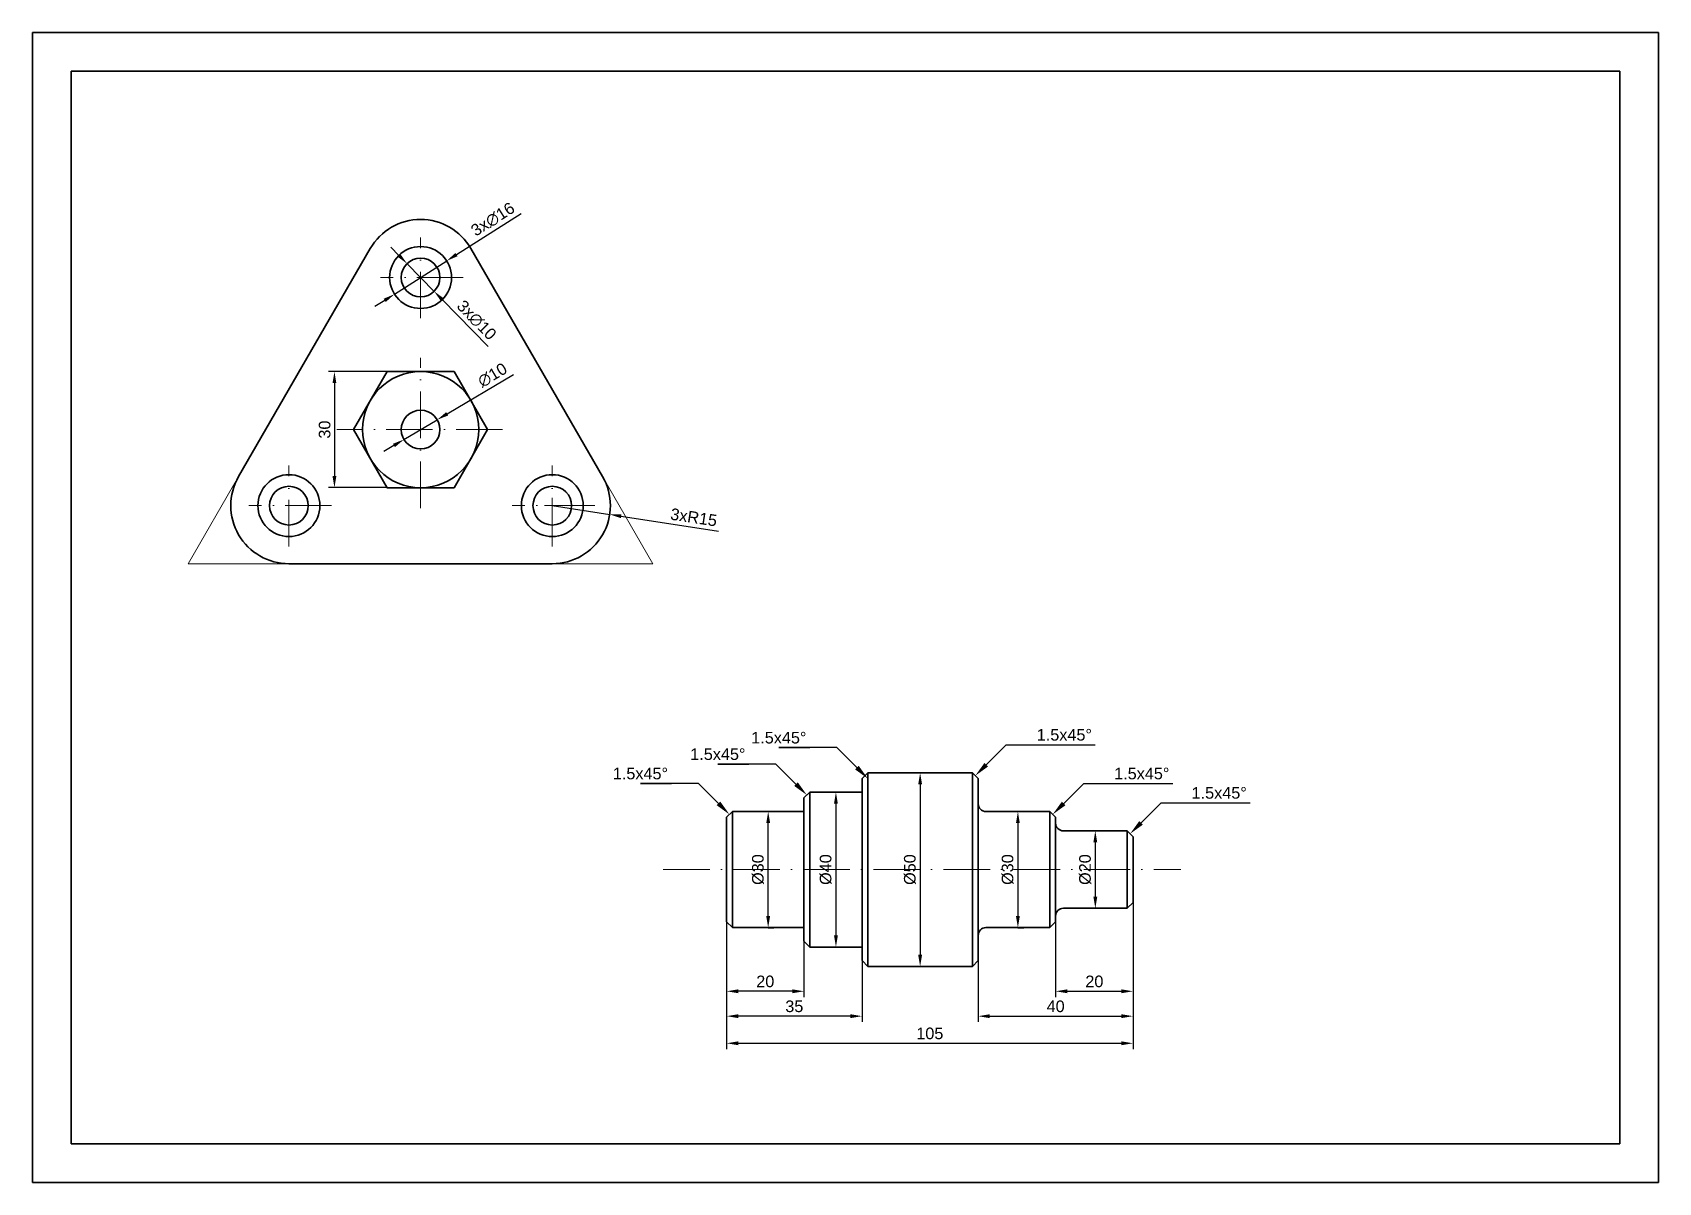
# Model space of a CAD drawing. Header units: millimetres. Extents: x 0 to 420, y 0 to 297.
import ezdxf
from ezdxf import colors
from ezdxf.entities.mleader import LeaderData, LeaderLine
from ezdxf.math import Vec2, Vec3

# ---------------------------------------------------------------- set-up
doc = ezdxf.new("R2010")
doc.units = ezdxf.units.MM
doc.linetypes.add('ACAD_ISO10W100', pattern=[18, 12, -3, 0, -3])
doc.layers.get('0').update_dxf_attribs({"lineweight": 35})
doc.layers.add('axe', color=7, linetype='ACAD_ISO10W100', lineweight=0)
doc.layers.add('cote', color=7, linetype='Continuous', lineweight=0)
doc.styles.get("Standard").update_dxf_attribs({"font": 'arial.ttf'})
doc.dimstyles.new('ISO-25', dxfattribs={"dimtxt": 3, "dimasz": 3, "dimexe": 1.5, "dimexo": 0, "dimgap": 1, "dimtad": 1, "dimzin": 12, "dimtxsty": 'Standard', "dimcen": 2, "dimazin": 3, "dimtfac": 1, "dimtmove": 0, "dimatfit": 1, "dimfxl": 1, "dimarcsym": 1})

# ---------------------------------------------------------------- blocks, each defined once
blk = doc.blocks.new('*D1')
at = {"layer": 'cote', "color": 0, "lineweight": -2, "transparency": 16777216}
for p, q in [((94.65, 239.45), (92.55, 241.59)), ((96.75, 237.3), (103.74, 230.15)), ((105.84, 228.01), (117.71, 215.88))]:
    blk.add_line(p, q, dxfattribs=at)
at = {"layer": 'cote', "color": 0, "transparency": 16777216}
for points in [[(95.01, 239.8), (94.3, 239.1), (96.75, 237.3)], [(106.2, 228.36), (105.48, 227.66), (103.74, 230.15)]]:
    blk.add_solid(points, dxfattribs=at)
at = {"layer": 'Defpoints', "color": 0, "transparency": 16777216}
for p in [(96.75, 237.3), (103.74, 230.15)]:
    blk.add_point(p, dxfattribs=at)
at = {"layer": 'cote', "color": 0, "transparency": 16777216, "insert": (114.69, 222.7), "char_height": 3, "attachment_point": 5, "rotation": 314.3684}
blk.add_mtext('3x∅10', dxfattribs=at)
blk = doc.blocks.new('*D2')
at = {"layer": 'cote', "color": 0, "lineweight": -2, "transparency": 16777216}
for p, q in [((109.52, 239.64), (126.22, 250.3)), ((93.5, 229.43), (106.99, 238.03)), ((90.97, 227.81), (88.44, 226.2))]:
    blk.add_line(p, q, dxfattribs=at)
at = {"layer": 'cote', "color": 0, "transparency": 16777216}
for points in [[(109.25, 240.07), (109.79, 239.22), (106.99, 238.03)], [(90.7, 228.24), (91.24, 227.39), (93.5, 229.43)]]:
    blk.add_solid(points, dxfattribs=at)
at = {"layer": 'Defpoints', "color": 0, "transparency": 16777216}
for p in [(106.99, 238.03), (93.5, 229.43)]:
    blk.add_point(p, dxfattribs=at)
at = {"layer": 'cote', "color": 0, "transparency": 16777216, "insert": (118.92, 248.74), "char_height": 3, "attachment_point": 5, "rotation": 32.528}
blk.add_mtext('3x∅16', dxfattribs=at)
blk = doc.blocks.new('*D3')
at = {"layer": 'cote', "color": 0, "lineweight": -2, "transparency": 16777216}
for p, q in [((107.12, 198.53), (124.25, 208.71)), ((95.95, 191.89), (104.55, 197)), ((93.37, 190.36), (90.79, 188.83))]:
    blk.add_line(p, q, dxfattribs=at)
at = {"layer": 'cote', "color": 0, "transparency": 16777216}
for points in [[(106.87, 198.96), (107.38, 198.1), (104.55, 197)], [(93.11, 190.79), (93.62, 189.93), (95.95, 191.89)]]:
    blk.add_solid(points, dxfattribs=at)
at = {"layer": 'Defpoints', "color": 0, "transparency": 16777216}
for p in [(104.55, 197), (95.95, 191.89)]:
    blk.add_point(p, dxfattribs=at)
at = {"layer": 'cote', "color": 0, "transparency": 16777216, "insert": (118.81, 208.52), "char_height": 3, "attachment_point": 5, "rotation": 30.7186}
blk.add_mtext('∅10', dxfattribs=at)
blk = doc.blocks.new('*D4')
at = {"layer": 'cote', "color": 0, "lineweight": -2, "transparency": 16777216}
for p, q in [((91.59, 209.45), (76.49, 209.45)), ((77.99, 206.45), (77.99, 182.45)), ((91.59, 179.45), (76.49, 179.45))]:
    blk.add_line(p, q, dxfattribs=at)
at = {"layer": 'cote', "color": 0, "transparency": 16777216}
for points in [[(77.49, 206.45), (78.49, 206.45), (77.99, 209.45)], [(77.49, 182.45), (78.49, 182.45), (77.99, 179.45)]]:
    blk.add_solid(points, dxfattribs=at)
at = {"layer": 'Defpoints', "color": 0, "transparency": 16777216}
for p in [(91.59, 209.45), (77.99, 179.45), (91.59, 179.45)]:
    blk.add_point(p, dxfattribs=at)
at = {"layer": 'cote', "color": 0, "transparency": 16777216, "insert": (75.46, 194.45), "char_height": 3, "attachment_point": 5, "rotation": 90}
blk.add_mtext('30', dxfattribs=at)
blk = doc.blocks.new('*D5')
at = {"layer": 'cote', "color": 0, "lineweight": -2, "transparency": 16777216}
for p, q in [((134.27, 174.81), (149.09, 172.54)), ((152.06, 172.08), (177.23, 168.23))]:
    blk.add_line(p, q, dxfattribs=at)
at = {"layer": 'cote', "color": 0, "transparency": 16777216}
blk.add_solid([(152.13, 172.58), (151.98, 171.59), (149.09, 172.54)], dxfattribs=at)
at = {"layer": 'Defpoints', "color": 0, "transparency": 16777216}
for p in [(134.27, 174.81), (149.09, 172.54)]:
    blk.add_point(p, dxfattribs=at)
at = {"layer": 'cote', "color": 0, "transparency": 16777216, "insert": (170.81, 171.78), "char_height": 3, "attachment_point": 5, "rotation": 351.2988}
blk.add_mtext('3xR15', dxfattribs=at)
blk = doc.blocks.new('*D6')
at = {"layer": 'cote', "color": 0, "lineweight": -2, "transparency": 16777216}
for p, q in [((190.03, 95.81), (191.53, 95.81)), ((190.03, 68.81), (190.03, 92.81)), ((190.03, 65.81), (191.53, 65.81))]:
    blk.add_line(p, q, dxfattribs=at)
at = {"layer": 'cote', "color": 0, "transparency": 16777216}
for points in [[(189.53, 92.81), (190.53, 92.81), (190.03, 95.81)], [(189.53, 68.81), (190.53, 68.81), (190.03, 65.81)]]:
    blk.add_solid(points, dxfattribs=at)
at = {"layer": 'Defpoints', "color": 0, "transparency": 16777216}
for p in [(190.03, 95.81), (190.03, 95.81), (190.03, 65.81)]:
    blk.add_point(p, dxfattribs=at)
at = {"layer": 'cote', "color": 0, "transparency": 16777216, "insert": (187.41, 80.81), "char_height": 3, "attachment_point": 5, "rotation": 90}
blk.add_mtext('%%C30', dxfattribs=at)
blk = doc.blocks.new('*D7')
at = {"layer": 'cote', "color": 0, "lineweight": -2, "transparency": 16777216}
for p, q in [((207.53, 100.81), (209.03, 100.81)), ((207.53, 97.81), (207.53, 63.81)), ((207.53, 60.81), (209.03, 60.81))]:
    blk.add_line(p, q, dxfattribs=at)
at = {"layer": 'cote', "color": 0, "transparency": 16777216}
for points in [[(207.03, 97.81), (208.03, 97.81), (207.53, 100.81)], [(207.03, 63.81), (208.03, 63.81), (207.53, 60.81)]]:
    blk.add_solid(points, dxfattribs=at)
at = {"layer": 'Defpoints', "color": 0, "transparency": 16777216}
for p in [(207.53, 100.81), (207.53, 60.81), (207.53, 60.81)]:
    blk.add_point(p, dxfattribs=at)
at = {"layer": 'cote', "color": 0, "transparency": 16777216, "insert": (204.91, 80.81), "char_height": 3, "attachment_point": 5, "rotation": 90}
blk.add_mtext('%%C40', dxfattribs=at)
blk = doc.blocks.new('*D8')
at = {"layer": 'cote', "color": 0, "lineweight": -2, "transparency": 16777216}
for p, q in [((229.28, 105.81), (230.78, 105.81)), ((229.28, 102.81), (229.28, 58.81)), ((229.28, 55.81), (230.78, 55.81))]:
    blk.add_line(p, q, dxfattribs=at)
at = {"layer": 'cote', "color": 0, "transparency": 16777216}
for points in [[(228.78, 102.81), (229.78, 102.81), (229.28, 105.81)], [(228.78, 58.81), (229.78, 58.81), (229.28, 55.81)]]:
    blk.add_solid(points, dxfattribs=at)
at = {"layer": 'Defpoints', "color": 0, "transparency": 16777216}
for p in [(229.28, 105.81), (229.28, 55.81), (229.28, 55.81)]:
    blk.add_point(p, dxfattribs=at)
at = {"layer": 'cote', "color": 0, "transparency": 16777216, "insert": (226.66, 80.81), "char_height": 3, "width": 7.751, "attachment_point": 5, "rotation": 90}
blk.add_mtext('%%C50', dxfattribs=at)
blk = doc.blocks.new('*D9')
at = {"layer": 'cote', "color": 0, "lineweight": -2, "transparency": 16777216}
for p, q in [((254.53, 95.81), (256.03, 95.81)), ((254.53, 92.81), (254.53, 68.81)), ((254.53, 65.81), (256.03, 65.81))]:
    blk.add_line(p, q, dxfattribs=at)
at = {"layer": 'cote', "color": 0, "transparency": 16777216}
for points in [[(254.03, 92.81), (255.03, 92.81), (254.53, 95.81)], [(254.03, 68.81), (255.03, 68.81), (254.53, 65.81)]]:
    blk.add_solid(points, dxfattribs=at)
at = {"layer": 'Defpoints', "color": 0, "transparency": 16777216}
for p in [(254.53, 95.81), (254.53, 65.81), (254.53, 65.81)]:
    blk.add_point(p, dxfattribs=at)
at = {"layer": 'cote', "color": 0, "transparency": 16777216, "insert": (251.91, 80.81), "char_height": 3, "attachment_point": 5, "rotation": 90}
blk.add_mtext('%%C30', dxfattribs=at)
blk = doc.blocks.new('*D10')
at = {"layer": 'cote', "color": 0, "lineweight": -2, "transparency": 16777216}
for p, q in [((274.53, 90.81), (276.03, 90.81)), ((274.53, 87.81), (274.53, 73.81)), ((274.53, 70.81), (276.03, 70.81))]:
    blk.add_line(p, q, dxfattribs=at)
at = {"layer": 'cote', "color": 0, "transparency": 16777216}
for points in [[(274.03, 87.81), (275.03, 87.81), (274.53, 90.81)], [(274.03, 73.81), (275.03, 73.81), (274.53, 70.81)]]:
    blk.add_solid(points, dxfattribs=at)
at = {"layer": 'Defpoints', "color": 0, "transparency": 16777216}
for p in [(274.53, 90.81), (274.53, 70.81), (274.53, 70.81)]:
    blk.add_point(p, dxfattribs=at)
at = {"layer": 'cote', "color": 0, "transparency": 16777216, "insert": (271.91, 80.81), "char_height": 3, "attachment_point": 5, "rotation": 90}
blk.add_mtext('%%C20', dxfattribs=at)
blk = doc.blocks.new('*D11')
at = {"layer": 'cote', "color": 0, "lineweight": -2, "transparency": 16777216}
for p, q in [((284.28, 72.31), (284.28, 34.45)), ((179.28, 67.31), (179.28, 34.45)), ((182.28, 35.95), (281.28, 35.95))]:
    blk.add_line(p, q, dxfattribs=at)
at = {"layer": 'cote', "color": 0, "transparency": 16777216}
for points in [[(182.28, 36.45), (182.28, 35.45), (179.28, 35.95)], [(281.28, 36.45), (281.28, 35.45), (284.28, 35.95)]]:
    blk.add_solid(points, dxfattribs=at)
at = {"layer": 'Defpoints', "color": 0, "transparency": 16777216}
for p in [(284.28, 72.31), (179.28, 67.31), (284.28, 35.95)]:
    blk.add_point(p, dxfattribs=at)
at = {"layer": 'cote', "color": 0, "transparency": 16777216, "insert": (231.78, 38.48), "char_height": 3, "attachment_point": 5}
blk.add_mtext('105', dxfattribs=at)
blk = doc.blocks.new('*D13')
at = {"layer": 'cote', "color": 0, "lineweight": -2, "transparency": 16777216}
for p, q in [((179.28, 57.31), (179.28, 41.45)), ((214.28, 57.31), (214.28, 41.45)), ((211.28, 42.95), (182.28, 42.95))]:
    blk.add_line(p, q, dxfattribs=at)
at = {"layer": 'cote', "color": 0, "transparency": 16777216}
for points in [[(182.28, 43.45), (182.28, 42.45), (179.28, 42.95)], [(211.28, 43.45), (211.28, 42.45), (214.28, 42.95)]]:
    blk.add_solid(points, dxfattribs=at)
at = {"layer": 'Defpoints', "color": 0, "transparency": 16777216}
for p in [(179.28, 57.31), (214.28, 57.31), (179.28, 42.95)]:
    blk.add_point(p, dxfattribs=at)
at = {"layer": 'cote', "color": 0, "transparency": 16777216, "insert": (196.78, 45.48), "char_height": 3, "attachment_point": 5}
blk.add_mtext('35', dxfattribs=at)
blk = doc.blocks.new('*D14')
at = {"layer": 'cote', "color": 0, "lineweight": -2, "transparency": 16777216}
for p, q in [((179.28, 62.31), (179.28, 47.88)), ((199.28, 62.31), (199.28, 47.88)), ((196.28, 49.38), (182.28, 49.38))]:
    blk.add_line(p, q, dxfattribs=at)
at = {"layer": 'cote', "color": 0, "transparency": 16777216}
for points in [[(182.28, 49.88), (182.28, 48.88), (179.28, 49.38)], [(196.28, 49.88), (196.28, 48.88), (199.28, 49.38)]]:
    blk.add_solid(points, dxfattribs=at)
at = {"layer": 'Defpoints', "color": 0, "transparency": 16777216}
for p in [(179.28, 62.31), (199.28, 62.31), (179.28, 49.38)]:
    blk.add_point(p, dxfattribs=at)
at = {"layer": 'cote', "color": 0, "transparency": 16777216, "insert": (189.28, 51.91), "char_height": 3, "attachment_point": 5}
blk.add_mtext('20', dxfattribs=at)
blk = doc.blocks.new('*D15')
at = {"layer": 'cote', "color": 0, "lineweight": -2, "transparency": 16777216}
for p, q in [((244.28, 57.31), (244.28, 41.45)), ((284.28, 57.31), (284.28, 41.45)), ((247.28, 42.95), (281.28, 42.95))]:
    blk.add_line(p, q, dxfattribs=at)
at = {"layer": 'cote', "color": 0, "transparency": 16777216}
for points in [[(247.28, 43.45), (247.28, 42.45), (244.28, 42.95)], [(281.28, 43.45), (281.28, 42.45), (284.28, 42.95)]]:
    blk.add_solid(points, dxfattribs=at)
at = {"layer": 'Defpoints', "color": 0, "transparency": 16777216}
for p in [(244.28, 57.31), (284.28, 57.31), (284.28, 42.95)]:
    blk.add_point(p, dxfattribs=at)
at = {"layer": 'cote', "color": 0, "transparency": 16777216, "insert": (264.28, 45.48), "char_height": 3, "attachment_point": 5}
blk.add_mtext('40', dxfattribs=at)
blk = doc.blocks.new('*D16')
at = {"layer": 'cote', "color": 0, "lineweight": -2, "transparency": 16777216}
for p, q in [((264.28, 67.31), (264.28, 47.88)), ((284.28, 67.31), (284.28, 47.88)), ((267.28, 49.38), (281.28, 49.38))]:
    blk.add_line(p, q, dxfattribs=at)
at = {"layer": 'cote', "color": 0, "transparency": 16777216}
for points in [[(267.28, 49.88), (267.28, 48.88), (264.28, 49.38)], [(281.28, 49.88), (281.28, 48.88), (284.28, 49.38)]]:
    blk.add_solid(points, dxfattribs=at)
at = {"layer": 'Defpoints', "color": 0, "transparency": 16777216}
for p in [(264.28, 67.31), (284.28, 67.31), (284.28, 49.38)]:
    blk.add_point(p, dxfattribs=at)
at = {"layer": 'cote', "color": 0, "transparency": 16777216, "insert": (274.28, 51.91), "char_height": 3, "attachment_point": 5}
blk.add_mtext('20', dxfattribs=at)

msp = doc.modelspace()

# ---------------------------------------------------------------- linework, layer by layer
for p, q in [((214.277, 104.312), (215.777, 105.812)), ((215.777, 105.812), (242.777, 105.812)), ((215.777, 105.812), (215.777, 55.812)), ((242.777, 105.812), (244.277, 104.312)), ((242.777, 105.812), (242.777, 55.812)), ((199.277, 99.312), (200.777, 100.812)), ((200.777, 100.812), (214.277, 100.812)), ((200.777, 100.812), (200.777, 60.812)), ((214.277, 80.812), (214.277, 104.312)), ((244.277, 104.312), (244.277, 80.812)), ((199.277, 65.812), (199.277, 99.312)), ((179.277, 94.312), (180.777, 95.812)), ((179.277, 80.812), (179.277, 94.312)), ((180.777, 95.812), (199.277, 95.812)), ((180.777, 95.812), (180.777, 65.812)), ((246.277, 95.812), (262.777, 95.812)), ((262.777, 95.812), (264.277, 94.312)), ((262.777, 95.812), (262.777, 65.812)), ((264.277, 94.312), (264.277, 80.812)), ((266.277, 90.812), (282.777, 90.812)), ((282.777, 90.812), (284.277, 89.312)), ((282.777, 90.812), (282.777, 70.812)), ((284.277, 89.312), (284.277, 80.812)), ((179.277, 80.812), (179.277, 67.312)), ((214.277, 80.812), (214.277, 57.312)), ((244.277, 57.312), (244.277, 80.812)), ((264.277, 67.312), (264.277, 80.812)), ((284.277, 72.312), (284.277, 80.812)), ((284.277, 72.312), (282.777, 70.812)), ((180.777, 65.812), (179.277, 67.312)), ((264.277, 67.312), (262.777, 65.812)), ((266.277, 70.812), (282.777, 70.812)), ((180.777, 65.812), (199.277, 65.812)), ((199.277, 65.812), (199.277, 62.312)), ((246.277, 65.812), (262.777, 65.812)), ((199.277, 62.312), (200.777, 60.812)), ((200.777, 60.812), (214.277, 60.812)), ((214.277, 57.312), (215.777, 55.812)), ((215.777, 55.812), (242.777, 55.812)), ((244.277, 57.312), (242.777, 55.812))]:
    msp.add_line(p, q)
for points in [[(0, 0), (420, 0), (420, 297), (0, 297)], [(10, 10), (410, 10), (410, 287), (10, 287)], [(108.907, 179.447), (117.567, 194.447), (108.907, 209.447), (91.586, 209.447), (82.926, 194.447), (91.586, 179.447)]]:
    msp.add_lwpolyline(points, close=True)
msp.add_lwpolyline([(66.228, 159.806), (134.266, 159.806, 0.5773503), (147.256, 182.306), (113.237, 241.229, 0.5773503), (87.256, 241.229), (53.237, 182.306, 0.5773503)], format="xyb", close=True)
for centre, radius in [((100.247, 233.729), 8), ((100.247, 233.729), 5), ((100.247, 194.447), 15), ((100.247, 194.447), 5), ((66.228, 174.806), 8), ((134.266, 174.806), 8), ((66.228, 174.806), 5), ((134.266, 174.806), 5)]:
    msp.add_circle(centre, radius)
for centre, start, end in [((246.277, 97.812), 180, 270), ((266.277, 92.812), 180, 270), ((266.277, 68.812), 90, 180), ((246.277, 63.812), 90, 180)]:
    msp.add_arc(centre, 2, start, end)
at = {"layer": 'axe'}
for p, q in [((100.247, 223.2), (100.247, 244.062)), ((111.239, 233.729), (89.915, 233.729)), ((100.247, 174.17), (100.247, 212.983)), ((121.419, 194.447), (78.586, 194.447)), ((66.228, 164.277), (66.228, 185.139)), ((134.266, 164.277), (134.266, 185.139)), ((77.22, 174.806), (55.895, 174.806)), ((145.259, 174.806), (123.934, 174.806)), ((162.931, 80.812), (296.617, 80.812))]:
    msp.add_line(p, q, dxfattribs=at)
at = {"layer": 'cote'}
for p, q in [((98.247, 194.447), (102.247, 194.447)), ((100.247, 192.447), (100.247, 196.447)), ((53.237, 182.306), (40.247, 159.806)), ((160.247, 159.806), (147.256, 182.306)), ((134.266, 172.806), (134.266, 176.806)), ((134.266, 172.806), (134.266, 176.806)), ((134.266, 172.806), (134.266, 176.806)), ((132.266, 174.806), (136.266, 174.806)), ((132.266, 174.806), (136.266, 174.806)), ((132.266, 174.806), (136.266, 174.806)), ((40.247, 159.806), (66.228, 159.806)), ((160.247, 159.806), (134.266, 159.806))]:
    msp.add_line(p, q, dxfattribs=at)

# ---------------------------------------------------------------- dimensions: what is measured, and where the dimension line sits
for p1, p2, picture, middle in [((93.502, 229.427), (106.992, 238.031), '*D2', (120.33, 246.537)), ((96.75, 237.303), (103.743, 230.155), '*D1', (112.824, 220.872))]:
    dim = msp.add_diameter_dim_2p(p1=p1, p2=p2, text='3x<>', dimstyle='ISO-25', dxfattribs=at)
    dim.commit()
    dim.dimension.update_dxf_attribs({"geometry": picture, "text_midpoint": middle, "dimtype": 163})
dim = msp.add_diameter_dim_2p(p1=(95.948, 191.893), p2=(104.545, 197.001), dimstyle='ISO-25', dxfattribs=at)
dim.commit()
dim.dimension.update_dxf_attribs({"geometry": '*D3', "text_midpoint": (120.149, 206.273), "dimtype": 163})
dim = msp.add_linear_dim(base=(77.994, 179.447), p1=(91.586, 209.447), p2=(91.586, 179.447), angle=90, dimstyle='ISO-25', dxfattribs=at)
dim.commit()
dim.dimension.update_dxf_attribs({"geometry": '*D4', "text_midpoint": (75.461, 194.447)})
dim = msp.add_radius_dim(center=(134.266, 174.806), mpoint=(149.093, 172.537), text='3x<>', dimstyle='ISO-25', dxfattribs=at)
dim.commit()
dim.dimension.update_dxf_attribs({"geometry": '*D5', "text_midpoint": (170.423, 169.273), "dimtype": 164})
for base, p1, p2, picture, middle in [((229.277, 55.812), (229.277, 105.812), (229.277, 55.812), '*D8', (226.661, 80.812)), ((207.527, 60.812), (207.527, 100.812), (207.527, 60.812), '*D7', (204.911, 80.812)), ((190.027, 95.812), (190.027, 65.812), (190.027, 95.812), '*D6', (187.411, 80.812)), ((254.527, 65.812), (254.527, 95.812), (254.527, 65.812), '*D9', (251.911, 80.812)), ((274.527, 70.812), (274.527, 90.812), (274.527, 70.812), '*D10', (271.911, 80.812))]:
    dim = msp.add_linear_dim(base=base, p1=p1, p2=p2, angle=90, text='%%C<>', dimstyle='ISO-25', dxfattribs=at)
    dim.commit()
    dim.dimension.update_dxf_attribs({"geometry": picture, "text_midpoint": middle})
for base, p1, p2, picture, middle in [((284.277, 35.951), (179.277, 67.312), (284.277, 72.312), '*D11', (231.777, 38.483)), ((284.277, 49.382), (264.277, 67.312), (284.277, 67.312), '*D16', (274.277, 51.913)), ((179.277, 49.382), (199.277, 62.312), (179.277, 62.312), '*D14', (189.277, 51.913)), ((179.277, 42.951), (214.277, 57.312), (179.277, 57.312), '*D13', (196.777, 45.484)), ((284.277, 42.951), (244.277, 57.312), (284.277, 57.312), '*D15', (264.277, 45.483))]:
    dim = msp.add_linear_dim(base=base, p1=p1, p2=p2, dimstyle='ISO-25', dxfattribs=at)
    dim.commit()
    dim.dimension.update_dxf_attribs({"geometry": picture, "text_midpoint": middle})

# ---------------------------------------------------------------- leaders
ml = msp.add_multileader_mtext('Standard', dxfattribs=at)
ml.set_content('1.5x45%%D', color=256)
ml.set_leader_properties()
ml.build(insert=Vec2(0, 0))
ml.multileader.update_dxf_attribs({"text_attachment_direction": 1, "text_top_attachment_type": 10, "text_bottom_attachment_type": 10})
ctx = ml.context
ctx.base_point, ctx.char_height, ctx.landing_gap_size, ctx.plane_origin = Vec3(192.777, 112.312), 3, 1, Vec3(215.777, 104.312)
ctx.top_attachment, ctx.bottom_attachment, ctx.text_align_type = 10, 10, 1
notes = []
notes.append((ctx, [(0, (1, 1, 0), (192.777, 112.312), (1, 0), 8, [(0, [(215.777, 104.312), (207.777, 112.312)], 0, [])])]))
ctx.mtext.insert, ctx.mtext.alignment, ctx.mtext.flow_direction = Vec3(192.777, 116.376), 2, 5
ml = msp.add_multileader_mtext('Standard', dxfattribs=at)
ml.set_content('1.5x45%%D', color=256)
ml.set_leader_properties()
ml.build(insert=Vec2(0, 0))
ml.multileader.update_dxf_attribs({"text_attachment_direction": 1, "text_top_attachment_type": 10, "text_bottom_attachment_type": 10})
ctx = ml.context
ctx.base_point, ctx.char_height, ctx.landing_gap_size, ctx.plane_origin = Vec3(266.527, 113.062), 3, 1, Vec3(243.527, 105.062)
ctx.top_attachment, ctx.bottom_attachment, ctx.text_align_type = 10, 10, 1
notes.append((ctx, [(0, (1, 1, 0), (266.527, 113.062), (1, 0), 8, [(0, [(243.527, 105.062), (251.527, 113.062)], 0, [])])]))
ctx.mtext.insert, ctx.mtext.alignment, ctx.mtext.flow_direction = Vec3(266.527, 117.126), 2, 5
ml = msp.add_multileader_mtext('Standard', dxfattribs=at)
ml.set_content('1.5x45%%D', color=256)
ml.set_leader_properties()
ml.build(insert=Vec2(0, 0))
ml.multileader.update_dxf_attribs({"text_attachment_direction": 1, "text_top_attachment_type": 10, "text_bottom_attachment_type": 10})
ctx = ml.context
ctx.base_point, ctx.char_height, ctx.landing_gap_size, ctx.plane_origin = Vec3(177.027, 108.062), 3, 1, Vec3(200.027, 100.062)
ctx.top_attachment, ctx.bottom_attachment, ctx.text_align_type = 10, 10, 1
notes.append((ctx, [(0, (1, 1, 0), (177.027, 108.062), (1, 0), 8, [(0, [(200.027, 100.062), (192.027, 108.062)], 0, [])])]))
ctx.mtext.insert, ctx.mtext.alignment, ctx.mtext.flow_direction = Vec3(177.027, 112.126), 2, 5
ml = msp.add_multileader_mtext('Standard', dxfattribs=at)
ml.set_content('1.5x45%%D', color=256)
ml.set_leader_properties()
ml.build(insert=Vec2(0, 0))
ml.multileader.update_dxf_attribs({"text_attachment_direction": 1, "text_top_attachment_type": 10, "text_bottom_attachment_type": 10})
ctx = ml.context
ctx.base_point, ctx.char_height, ctx.landing_gap_size, ctx.plane_origin = Vec3(157.027, 103.062), 3, 1, Vec3(180.027, 95.062)
ctx.top_attachment, ctx.bottom_attachment, ctx.text_align_type = 10, 10, 1
notes.append((ctx, [(0, (1, 1, 0), (157.027, 103.062), (1, 0), 8, [(0, [(180.027, 95.062), (172.027, 103.062)], 0, [])])]))
ctx.mtext.insert, ctx.mtext.alignment, ctx.mtext.flow_direction = Vec3(157.027, 107.126), 2, 5
ml = msp.add_multileader_mtext('Standard', dxfattribs=at)
ml.set_content('1.5x45%%D', color=256)
ml.set_leader_properties()
ml.build(insert=Vec2(0, 0))
ml.multileader.update_dxf_attribs({"text_attachment_direction": 1, "text_top_attachment_type": 10, "text_bottom_attachment_type": 10})
ctx = ml.context
ctx.base_point, ctx.char_height, ctx.landing_gap_size, ctx.plane_origin = Vec3(286.527, 103.062), 3, 1, Vec3(263.527, 95.062)
ctx.top_attachment, ctx.bottom_attachment, ctx.text_align_type = 10, 10, 1
notes.append((ctx, [(0, (1, 1, 0), (286.527, 103.062), (1, 0), 8, [(0, [(263.527, 95.062), (271.527, 103.062)], 0, [])])]))
ctx.mtext.insert, ctx.mtext.alignment, ctx.mtext.flow_direction = Vec3(286.527, 107.126), 2, 5
ml = msp.add_multileader_mtext('Standard', dxfattribs=at)
ml.set_content('1.5x45%%D', color=256)
ml.set_leader_properties()
ml.build(insert=Vec2(0, 0))
ml.multileader.update_dxf_attribs({"text_attachment_direction": 1, "text_top_attachment_type": 10, "text_bottom_attachment_type": 10})
ctx = ml.context
ctx.base_point, ctx.char_height, ctx.landing_gap_size, ctx.plane_origin = Vec3(306.527, 98.062), 3, 1, Vec3(283.527, 90.062)
ctx.top_attachment, ctx.bottom_attachment, ctx.text_align_type = 10, 10, 1
notes.append((ctx, [(0, (1, 1, 0), (306.527, 98.062), (1, 0), 8, [(0, [(283.527, 90.062), (291.527, 98.062)], 0, [])])]))
ctx.mtext.insert, ctx.mtext.alignment, ctx.mtext.flow_direction = Vec3(306.527, 102.126), 2, 5
for ctx, leaders in notes:
    for number, flags, end, landing, length, lines in leaders:
        leader = LeaderData()
        leader.index, (leader.has_last_leader_line, leader.has_dogleg_vector, leader.attachment_direction) = number, flags
        leader.last_leader_point, leader.dogleg_vector, leader.dogleg_length = Vec3(end), Vec3(landing), length
        for number, points, colour, breaks in lines:
            line = LeaderLine()
            line.index, line.vertices, line.color, line.breaks = number, Vec3.list(points), colors.encode_raw_color(colour), breaks
            leader.lines.append(line)
        ctx.leaders.append(leader)

doc.saveas('drawing.dxf')
